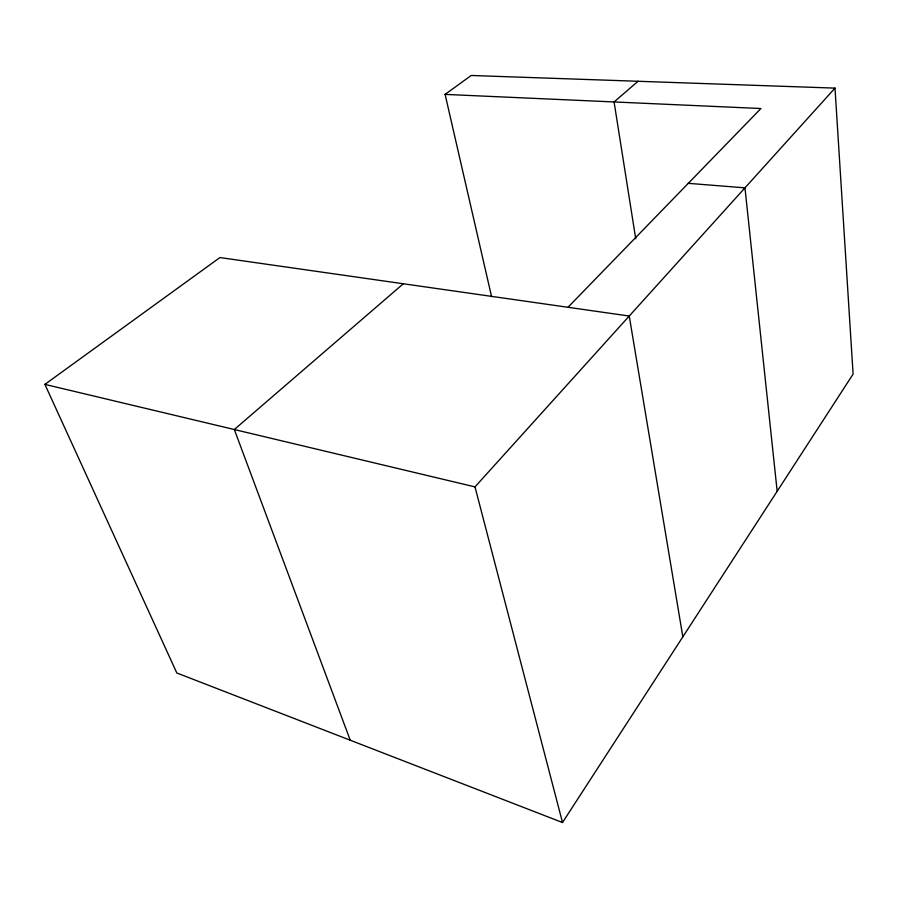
<?xml version="1.0" encoding="UTF-8"?>
<svg xmlns="http://www.w3.org/2000/svg" width="898" height="898" viewBox="0 0 898 898"><rect width="100%" height="100%" fill="white"/><g stroke="black" fill="none" stroke-linecap="round" stroke-linejoin="round"><path stroke-width="1.35" d="M682.839 636.839L629.24 316.04L219.92 257.558L44.9 384.378L176.827 672.984L562.507 822.523L853.1 374.107L834.994 88.116L471.214 75.477L445.094 94.391L491.588 296.688M562.507 822.523L474.997 486.896L834.994 88.116M567.985 307.284L760.92 108.523L445.094 94.391M403.314 283.757L234.322 429.525L350.242 740.233M638.051 81.269L614.075 101.957L635.728 238.789M688.306 183.338L744.97 187.85L777.163 491.285M44.9 384.378L474.997 486.896"/></g></svg>
